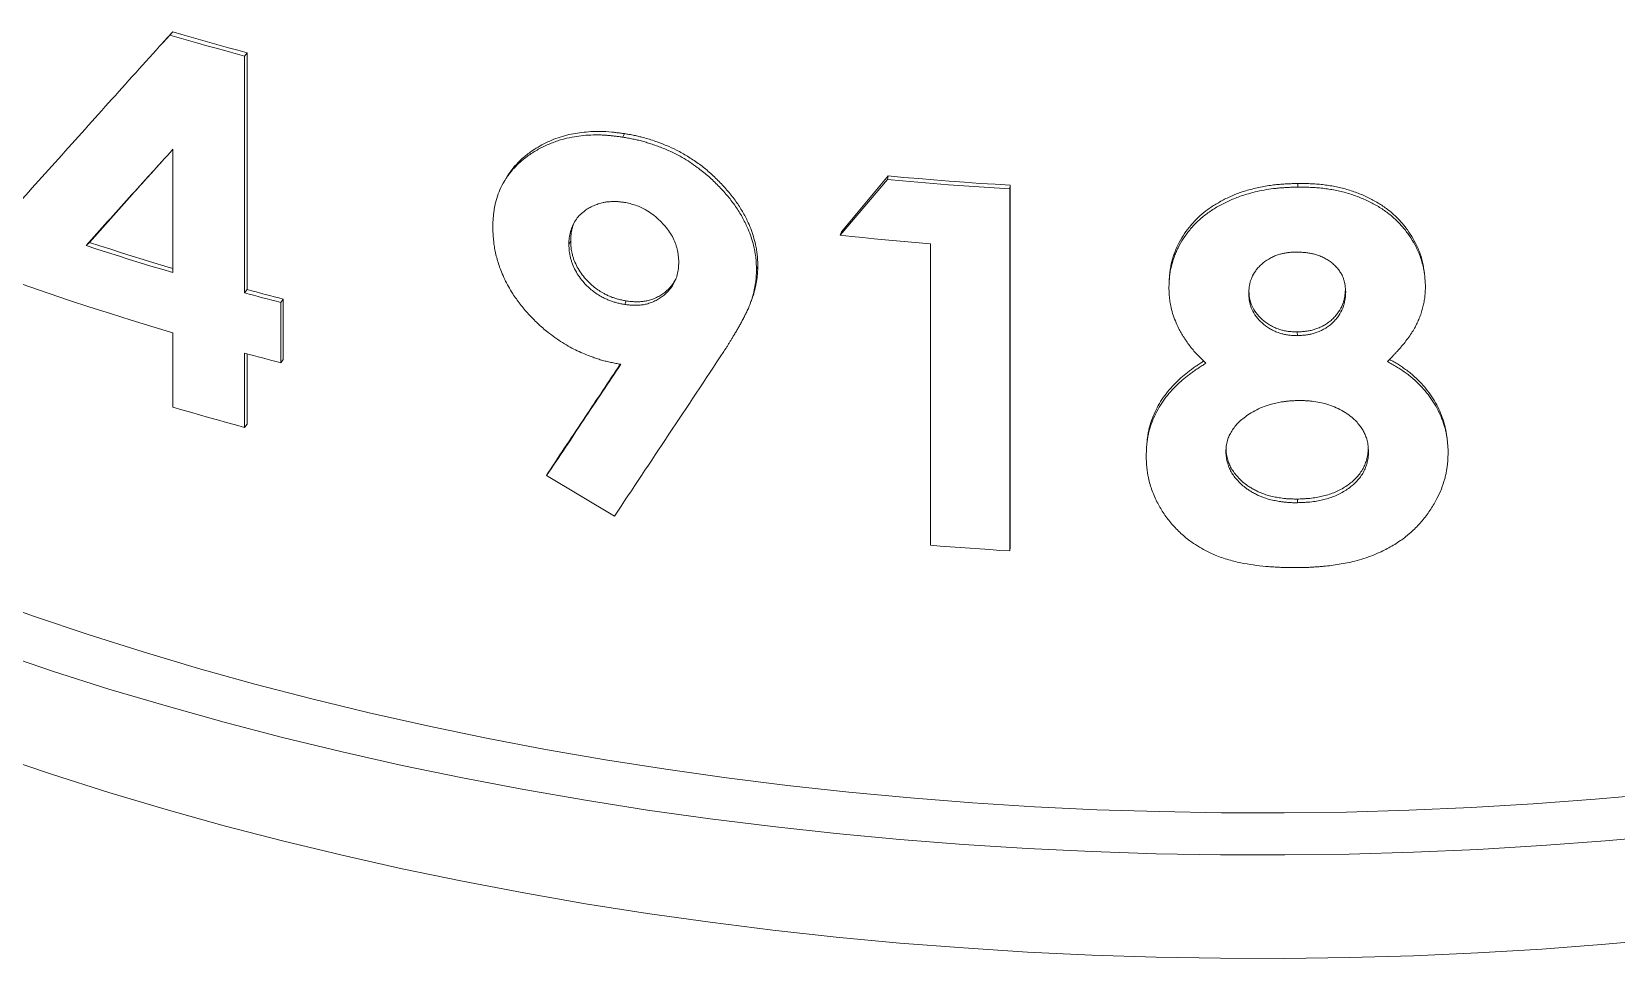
# Model space of a CAD drawing. Header units: millimetres. Extents: x 26816 to 90584, y 11074 to 56542.
# Drawn here: x 40935 to 41935, y 47407 to 47993 of the extents above; entities that cross this region are included whole.
import ezdxf

# ---------------------------------------------------------------- set-up
doc = ezdxf.new("R2010")
doc.units = ezdxf.units.MM
doc.layers.add('MAU_CAM', color=30, linetype='Continuous')
doc.layers.add('MAU_XANH_LUC', color=102, linetype='Continuous')

msp = doc.modelspace()

# ---------------------------------------------------------------- linework, layer by layer
at = {"layer": 'MAU_CAM', "linetype": 'Continuous', "lineweight": 0, "flags": 128}
for points in [[(40903.1, 47635.2), (40936.6, 47623.2), (40970.6, 47611.7), (41005.2, 47600.8), (41040.2, 47590.3), (41075.7, 47580.4), (41111.7, 47571.1), (41148, 47562.2), (41184.8, 47554), (41221.9, 47546.3), (41259.3, 47539.2), (41297.1, 47532.6), (41335.1, 47526.6), (41373.4, 47521.2), (41412, 47516.4), (41450.7, 47512.1), (41489.6, 47508.5), (41528.7, 47505.4), (41567.9, 47503), (41607.2, 47501.1), (41646.6, 47499.9), (41686, 47499.2), (41725.4, 47499.1), (41764.8, 47499.6), (41804.2, 47500.8), (41843.5, 47502.5), (41882.7, 47504.8), (41921.8, 47507.7), (41960.8, 47511.2)], [(40912.9, 47600.5), (40948, 47588.6), (40983.6, 47577.3), (41019.7, 47566.6), (41056.3, 47556.4), (41093.3, 47546.7), (41130.8, 47537.6), (41168.7, 47529.1), (41206.9, 47521.2), (41245.5, 47513.8), (41284.4, 47507.1), (41323.6, 47500.9), (41363.1, 47495.3), (41402.8, 47490.4), (41442.7, 47486), (41482.8, 47482.2), (41523.1, 47479.1), (41563.5, 47476.6), (41604, 47474.6), (41644.6, 47473.3), (41685.2, 47472.6), (41725.9, 47472.6), (41766.5, 47473.1), (41807.1, 47474.3), (41847.6, 47476), (41888, 47478.4), (41928.3, 47481.4), (41968.5, 47485)], [(40912.9, 47535.1), (40948, 47523.3), (40983.6, 47512), (41019.7, 47501.2), (41056.3, 47491), (41093.3, 47481.4), (41130.8, 47472.3), (41168.7, 47463.8), (41206.9, 47455.9), (41245.5, 47448.5), (41284.4, 47441.7), (41323.6, 47435.6), (41363.1, 47430), (41402.8, 47425), (41442.7, 47420.7), (41482.8, 47416.9), (41523.1, 47413.8), (41563.5, 47411.2), (41604, 47409.3), (41644.6, 47408), (41685.2, 47407.3), (41725.9, 47407.2), (41766.5, 47407.8), (41807.1, 47408.9), (41847.6, 47410.7), (41888, 47413.1), (41928.3, 47416.1), (41968.5, 47419.7)]]:
    msp.add_lwpolyline(points, dxfattribs=at)
at = {"layer": 'MAU_XANH_LUC', "linetype": 'Continuous', "lineweight": 0}
for p, q in [((41020.4, 47988.6), (41023.9, 47992.5)), ((41022.1, 47990.4), (41023.9, 47992.5)), ((41020.4, 47988.6), (41016.6, 47984.4)), ((41069.2, 47977.1), (41070.9, 47979.1)), ((41069.2, 47977.1), (41069.2, 47827.6)), ((41070.9, 47979.1), (41070.9, 47829.7)), ((41308.1, 47925.9), (41309.1, 47928.1)), ((41024, 47840.4), (41024, 47918.2)), ((41446, 47866.1), (41475.6, 47901.4)), ((41475, 47899.1), (41475.6, 47901.4)), ((41445.3, 47863.9), (41475, 47899.1)), ((41552.2, 47893.2), (41552.6, 47895.5)), ((41552.2, 47893.2), (41552.2, 47664.6)), ((41552.6, 47895.5), (41552.6, 47666.9)), ((41734.1, 47894.3), (41734, 47896.7)), ((40969.3, 47857.4), (40971.3, 47859.4)), ((41275.1, 47860.3), (41273.9, 47858.1)), ((41445.3, 47863.9), (41446, 47866.1)), ((41502.2, 47668.1), (41502.2, 47858.6)), ((41392.4, 47842.3), (41393.2, 47844.5)), ((41069.2, 47827.6), (41070.9, 47829.7)), ((41092.1, 47821.5), (41093.7, 47823.6)), ((41092.1, 47821.5), (41092.1, 47783.4)), ((41093.7, 47823.6), (41093.7, 47785.5)), ((41310.2, 47822.4), (41309.2, 47820.2)), ((41024, 47755.4), (41024, 47802.3)), ((41733.7, 47802.9), (41733.8, 47800.5)), ((41069.2, 47789.5), (41069.2, 47742.6)), ((41070.9, 47789), (41070.9, 47744.6)), ((41092.1, 47783.4), (41093.7, 47785.5)), ((41069.2, 47742.6), (41070.9, 47744.6)), ((41688.8, 47729.9), (41688.7, 47727.6)), ((41778.5, 47729.8), (41778.4, 47731.1)), ((41778.5, 47729.8), (41778.7, 47727.5)), ((41259.9, 47712.1), (41261.1, 47714.3)), ((41302.7, 47686.4), (41259.9, 47712.1)), ((41733.8, 47697.3), (41733.9, 47695)), ((41552.2, 47664.6), (41552.6, 47666.9))]:
    msp.add_line(p, q, dxfattribs=at)
at = {"layer": 'MAU_XANH_LUC', "linetype": 'Continuous', "lineweight": 0, "flags": 128}
for points in [[(41069.2, 47977.1), (41063.3, 47978.7), (41057.4, 47980.3), (41051.4, 47982), (41045.5, 47983.6), (41039.7, 47985.3), (41033.8, 47987), (41027.9, 47988.7), (41022.1, 47990.4)], [(41070.9, 47979.1), (41065, 47980.8), (41059.1, 47982.4), (41053.2, 47984), (41047.3, 47985.7), (41041.4, 47987.4), (41035.6, 47989.1), (41029.7, 47990.8), (41023.9, 47992.5)], [(41234.2, 47899.7), (41233.5, 47898.5), (41232.9, 47897.4)], [(41552.6, 47895.5), (41543, 47896.1), (41533.3, 47896.7), (41523.7, 47897.4), (41514.1, 47898.1), (41504.4, 47898.9), (41494.8, 47899.7), (41485.2, 47900.5), (41475.6, 47901.4)], [(41552.2, 47893.2), (41542.5, 47893.8), (41532.9, 47894.4), (41523.2, 47895.1), (41513.5, 47895.8), (41503.9, 47896.6), (41494.3, 47897.4), (41484.6, 47898.2), (41475, 47899.1)], [(41024, 47843), (41018.9, 47844.5), (41012.1, 47846.6), (41005.2, 47848.7), (40998.4, 47850.8), (40991.6, 47852.9), (40984.8, 47855.1), (40978, 47857.2), (40971.3, 47859.4)], [(41502.2, 47858.6), (41495.1, 47859.2), (41488, 47859.8), (41480.8, 47860.4), (41473.7, 47861.1), (41466.6, 47861.7), (41459.5, 47862.4), (41452.4, 47863.1), (41445.3, 47863.9)], [(41024, 47840.4), (41017.1, 47842.5), (41010.2, 47844.5), (41003.3, 47846.6), (40996.5, 47848.7), (40989.7, 47850.9), (40982.8, 47853), (40976.1, 47855.2), (40969.3, 47857.4)], [(41024, 47802.3), (41010.8, 47806.2), (40997.7, 47810.3), (40984.7, 47814.4), (40971.7, 47818.5), (40958.8, 47822.8), (40946, 47827.1), (40933.2, 47831.5), (40920.5, 47835.9)], [(41093.7, 47823.6), (41090.9, 47824.3), (41088, 47825.1), (41085.2, 47825.8), (41082.3, 47826.6), (41079.4, 47827.3), (41076.6, 47828.1), (41073.8, 47828.9), (41070.9, 47829.7)], [(41092.1, 47821.5), (41089.2, 47822.2), (41086.4, 47823), (41083.5, 47823.7), (41080.6, 47824.5), (41077.8, 47825.3), (41074.9, 47826), (41072.1, 47826.8), (41069.2, 47827.6)], [(41388.3, 47820.3), (41388.7, 47821.4), (41389.1, 47822.5)], [(41092.1, 47783.4), (41089.2, 47784.1), (41086.4, 47784.9), (41083.5, 47785.6), (41080.6, 47786.4), (41077.8, 47787.1), (41074.9, 47787.9), (41072.1, 47788.7), (41069.2, 47789.5)], [(41069.2, 47742.6), (41063.5, 47744.1), (41057.8, 47745.7), (41052.2, 47747.3), (41046.5, 47748.9), (41040.9, 47750.5), (41035.2, 47752.1), (41029.6, 47753.7), (41024, 47755.4)], [(41552.2, 47664.6), (41546, 47664.9), (41539.7, 47665.4), (41533.4, 47665.8), (41527.2, 47666.2), (41520.9, 47666.7), (41514.7, 47667.1), (41508.4, 47667.6), (41502.2, 47668.1)]]:
    msp.add_lwpolyline(points, dxfattribs=at)
at = {"layer": 'MAU_XANH_LUC', "linetype": 'Continuous', "lineweight": 0}
for points in [[(40920.5, 47877.5), (40931.6, 47889.8), (40953.8, 47914.5), (40987.6, 47952.2), (41010.6, 47977.7), (41022.1, 47990.4)], [(41024, 47918.2), (41014.8, 47908), (40996.4, 47887.6), (40978.3, 47867.5), (40969.3, 47857.4)], [(41371.7, 47790.4), (41360.2, 47773), (41337, 47738.1), (41314.1, 47703.6), (41302.7, 47686.4)], [(41259.9, 47712.1), (41267.7, 47723.7), (41283.2, 47747.1), (41298.9, 47770.7), (41306.8, 47782.4)]]:
    msp.add_open_spline(points, degree=3, dxfattribs=at)
for points, knots in [([(41234.3, 47899.6), (41235.1, 47901), (41237, 47904.2), (41240.7, 47908.8), (41245.5, 47913.3), (41250.5, 47917.2), (41255.7, 47920.4), (41260.6, 47922.9), (41265.8, 47925.1), (41271.2, 47926.8), (41276.6, 47928.1), (41282.2, 47928.9), (41287.8, 47929.4), (41294.1, 47929.6), (41298.9, 47929.3), (41302.3, 47929), (41303.6, 47928.8), (41305.1, 47928.6), (41306.9, 47928.4), (41308.3, 47928.2), (41309.1, 47928.1)], [0, 0, 0, 0, 0.063178, 0.145924, 0.228889, 0.31595, 0.385327, 0.453129, 0.51878, 0.586286, 0.65102, 0.710404, 0.773804, 0.835215, 0.914457, 0.927412, 0.941376, 0.956442, 0.973941, 1, 1, 1, 1]), ([(41226, 47869.2), (41226, 47870.1), (41226, 47871.9), (41226.2, 47874.4), (41226.4, 47876.9), (41226.7, 47879.4), (41227.1, 47881.9), (41227.9, 47885.5), (41229.3, 47890), (41231.7, 47895.6), (41235, 47901), (41239.1, 47906.3), (41244, 47910.9), (41249.4, 47915.1), (41255.3, 47918.7), (41261.8, 47921.8), (41268.7, 47924.3), (41275.4, 47925.9), (41281.8, 47926.8), (41287.7, 47927.3), (41292.5, 47927.3), (41296.1, 47927.2), (41298.4, 47927), (41300.8, 47926.8), (41303.2, 47926.5), (41305.6, 47926.2), (41307.3, 47926), (41308.1, 47925.9)], [0, 0, 0, 0, 0.023742, 0.047485, 0.069788, 0.092897, 0.116384, 0.139866, 0.195041, 0.249729, 0.312167, 0.374619, 0.437085, 0.499575, 0.562079, 0.624594, 0.687123, 0.749663, 0.796126, 0.843651, 0.889864, 0.908229, 0.926568, 0.944274, 0.962773, 0.981386, 1, 1, 1, 1]), ([(41308.1, 47925.9), (41309.1, 47925.7), (41311.2, 47925.3), (41314.3, 47924.7), (41317.4, 47924.1), (41320.4, 47923.3), (41323.5, 47922.4), (41327.9, 47921), (41333.6, 47918.9), (41340, 47916.1), (41345.5, 47913.1), (41350.4, 47910.1), (41355.8, 47906.3), (41361.6, 47901.7), (41367.6, 47896), (41373.2, 47890), (41378.2, 47883.7), (41382.5, 47877.2), (41385.8, 47870.9), (41388.2, 47865.2), (41390, 47860), (41391, 47855.8), (41391.5, 47852.6), (41391.9, 47850.5), (41392.1, 47848.5), (41392.2, 47846.4), (41392.3, 47844.4), (41392.4, 47843), (41392.4, 47842.3)], [0, 0, 0, 0, 0.023803, 0.04761, 0.069979, 0.093467, 0.116652, 0.140335, 0.195636, 0.250323, 0.291418, 0.333884, 0.375413, 0.437922, 0.50042, 0.562908, 0.62538, 0.687833, 0.750272, 0.79709, 0.842697, 0.89042, 0.908497, 0.92698, 0.944876, 0.963134, 0.981436, 1, 1, 1, 1]), ([(41309.1, 47928.1), (41310.1, 47927.9), (41311.6, 47927.7), (41313.6, 47927.3), (41315.2, 47927), (41316.7, 47926.7), (41318.1, 47926.3), (41319.4, 47926), (41323, 47925.1), (41328.5, 47923.4), (41335.5, 47920.7), (41342.3, 47917.6), (41349, 47913.8), (41355.7, 47909.4), (41362.1, 47904.3), (41368.2, 47898.6), (41373.8, 47892.5), (41378.9, 47886.2), (41383.2, 47879.7), (41386.4, 47873.7), (41388.8, 47868.2), (41390.5, 47863.1), (41391.7, 47858.6), (41392.5, 47854.6), (41392.8, 47852), (41393, 47850.3), (41393, 47849.2), (41393.1, 47847.9), (41393.2, 47846.4), (41393.2, 47845.2), (41393.2, 47844.5)], [0, 0, 0, 0, 0.02079, 0.034392, 0.046372, 0.057443, 0.067745, 0.078006, 0.088433, 0.149272, 0.203678, 0.254357, 0.312433, 0.372207, 0.432528, 0.495244, 0.559824, 0.623303, 0.684489, 0.745382, 0.790037, 0.83425, 0.881086, 0.911445, 0.939863, 0.949021, 0.958555, 0.969122, 0.981513, 1, 1, 1, 1]), ([(41018.5, 47912.1), (41011.8, 47904.6), (40995.9, 47886.9), (40980.3, 47869.5), (40971.3, 47859.4)], [0, 0, 0, 0, 0.423243, 1, 1, 1, 1]), ([(41652.7, 47830.8), (41652.8, 47831.9), (41652.8, 47834), (41653, 47837.3), (41653.4, 47840.5), (41654, 47843.6), (41654.9, 47846.8), (41655.9, 47849.9), (41657.1, 47853), (41658.9, 47857), (41661.7, 47861.8), (41665.7, 47867.3), (41670.4, 47872.4), (41675.8, 47877.1), (41681.9, 47881.2), (41688.5, 47884.8), (41695.5, 47887.8), (41702.2, 47890.1), (41708.5, 47891.6), (41714.3, 47892.8), (41719, 47893.4), (41722.4, 47893.8), (41724.7, 47893.9), (41727, 47894.1), (41729.4, 47894.2), (41731.7, 47894.3), (41733.3, 47894.3), (41734.1, 47894.3)], [0, 0, 0, 0, 0.031216, 0.062432, 0.093645, 0.12486, 0.15585, 0.187295, 0.218422, 0.249739, 0.312175, 0.374623, 0.437085, 0.499558, 0.562056, 0.624577, 0.687118, 0.749655, 0.795996, 0.843472, 0.889924, 0.908061, 0.926079, 0.944274, 0.962773, 0.981386, 1, 1, 1, 1]), ([(41653.1, 47837.9), (41653.1, 47838), (41653.1, 47838.6), (41653.2, 47839.6), (41653.3, 47840.8), (41653.5, 47841.9), (41653.9, 47844.6), (41654.8, 47848.8), (41656.7, 47854.2), (41659.2, 47859.6), (41662.4, 47865), (41666.4, 47870.2), (41670.9, 47875), (41675.9, 47879.4), (41681.6, 47883.2), (41687.8, 47886.7), (41694.3, 47889.7), (41701.5, 47892.2), (41709.4, 47894.2), (41716.2, 47895.4), (41721.6, 47896), (41724.5, 47896.2), (41726.7, 47896.4), (41728.1, 47896.4), (41729.7, 47896.5), (41731.7, 47896.6), (41733.1, 47896.6), (41734, 47896.7)], [0, 0, 0, 0, 0.005316, 0.018037, 0.030043, 0.041277, 0.052259, 0.113624, 0.16958, 0.226239, 0.28985, 0.352803, 0.415258, 0.475386, 0.536462, 0.599518, 0.661554, 0.723138, 0.793678, 0.865832, 0.896603, 0.928084, 0.939042, 0.950639, 0.963408, 0.97811, 1, 1, 1, 1]), ([(41734, 47896.7), (41735.3, 47896.6), (41738, 47896.6), (41741.9, 47896.5), (41745.8, 47896.3), (41749.7, 47895.9), (41753.6, 47895.4), (41757.5, 47894.7), (41761.3, 47893.9), (41766.2, 47892.6), (41772.3, 47890.5), (41779.1, 47887.5), (41785.6, 47883.9), (41791.5, 47879.8), (41796.7, 47875.2), (41801.3, 47870.1), (41805.2, 47864.6), (41808.6, 47858.7), (41811.5, 47852.2), (41812.9, 47846.9), (41813.5, 47843.3), (41813.7, 47842.1), (41813.8, 47841.5)], [0, 0, 0, 0, 0.0338031, 0.067606, 0.1013681, 0.1350673, 0.168601, 0.2025729, 0.2367424, 0.2700159, 0.3375242, 0.4049936, 0.4731127, 0.5399488, 0.6074065, 0.674891, 0.7420284, 0.8099229, 0.8855611, 0.9611561, 0.9808274, 1, 1, 1, 1]), ([(41734.1, 47894.3), (41735.4, 47894.3), (41738, 47894.3), (41742, 47894.2), (41745.9, 47894), (41749.8, 47893.6), (41753.7, 47893.1), (41757.6, 47892.4), (41761.4, 47891.6), (41766.4, 47890.3), (41772.4, 47888.2), (41779.3, 47885.2), (41785.8, 47881.6), (41791.7, 47877.5), (41796.9, 47872.9), (41801.5, 47867.8), (41805.5, 47862.3), (41808.9, 47856.4), (41811.7, 47849.9), (41813.2, 47844.6), (41813.8, 47841), (41814.1, 47839.2), (41814.2, 47837.3), (41814.4, 47835.4), (41814.5, 47833.5), (41814.6, 47832.2), (41814.6, 47831.6)], [0, 0, 0, 0, 0.031301, 0.062601, 0.093899, 0.125196, 0.156276, 0.187785, 0.21946, 0.250366, 0.312911, 0.375447, 0.437963, 0.500459, 0.562937, 0.625404, 0.687508, 0.750302, 0.820265, 0.890131, 0.908329, 0.926383, 0.94442, 0.96287, 0.981435, 1, 1, 1, 1]), ([(41309, 47884.7), (41308.2, 47884.8), (41306.6, 47885), (41304.2, 47885.2), (41301.8, 47885.2), (41299.5, 47885.1), (41297.2, 47884.9), (41294.6, 47884.3), (41291.7, 47883.5), (41288.8, 47882.3), (41286, 47880.8), (41283.2, 47878.8), (41280.5, 47876.4), (41278, 47873.3), (41276.5, 47870.4), (41275.5, 47867.9), (41274.9, 47866.1), (41274.5, 47864.2), (41274.2, 47862.2), (41274, 47860.2), (41274, 47858.8), (41273.9, 47858.1)], [0, 0, 0, 0, 0.042521, 0.083948, 0.125203, 0.166561, 0.208357, 0.250359, 0.313243, 0.375428, 0.437471, 0.500453, 0.584065, 0.665813, 0.75023, 0.792746, 0.834314, 0.875117, 0.915182, 0.957596, 1, 1, 1, 1]), ([(41343.3, 47846.9), (41343.3, 47847.6), (41343.2, 47849), (41343, 47851), (41342.8, 47853), (41342.4, 47855), (41341.8, 47857.1), (41340.9, 47859.8), (41339.4, 47863.1), (41336.9, 47866.9), (41334, 47870.6), (41330.7, 47874), (41327, 47877.1), (41323.2, 47879.6), (41319.6, 47881.5), (41316.7, 47882.7), (41314.3, 47883.4), (41312.6, 47883.9), (41310.8, 47884.3), (41309.6, 47884.6), (41309, 47884.7)], [0, 0, 0, 0, 0.04241, 0.084823, 0.124901, 0.166668, 0.208243, 0.249804, 0.332941, 0.415594, 0.499621, 0.583249, 0.666811, 0.749659, 0.812217, 0.874777, 0.906078, 0.937383, 0.968691, 1, 1, 1, 1]), ([(41277.2, 47871.6), (41277, 47871.1), (41276.6, 47870), (41276, 47868.3), (41275.6, 47866.4), (41275.4, 47864.4), (41275.2, 47862.4), (41275.1, 47861), (41275.1, 47860.3)], [0, 0, 0, 0, 0.142313, 0.31432, 0.483171, 0.648976, 0.824507, 1, 1, 1, 1]), ([(41306.8, 47782.4), (41305.7, 47782.6), (41303.6, 47783), (41300.6, 47783.6), (41297.5, 47784.3), (41294.5, 47785.1), (41291.5, 47786), (41288, 47787.3), (41283.9, 47788.9), (41279.3, 47790.9), (41274.6, 47793.3), (41269.9, 47796.1), (41265.2, 47799.2), (41259.9, 47803.2), (41254.2, 47808.2), (41248.4, 47814.1), (41243.1, 47820.4), (41239, 47826.2), (41235.7, 47831.5), (41233.4, 47836.1), (41230.9, 47841.9), (41228.5, 47848.8), (41227.2, 47854.8), (41226.6, 47858.9), (41226.4, 47860.9), (41226.2, 47863), (41226.1, 47865.1), (41226, 47867.1), (41226, 47868.5), (41226, 47869.2)], [0, 0, 0, 0, 0.023804, 0.047611, 0.070055, 0.093336, 0.116774, 0.139851, 0.176634, 0.213774, 0.250345, 0.291364, 0.333856, 0.375437, 0.437949, 0.500448, 0.562927, 0.625395, 0.667171, 0.707809, 0.750304, 0.820313, 0.889916, 0.908151, 0.926579, 0.944423, 0.962873, 0.981436, 1, 1, 1, 1]), ([(41275.1, 47860.3), (41275.1, 47859.6), (41275.2, 47858.2), (41275.4, 47856.2), (41275.6, 47854.1), (41276.1, 47852.1), (41276.6, 47850), (41277.6, 47847.2), (41279.2, 47843.8), (41281.6, 47839.9), (41284.3, 47836.4), (41287.2, 47833.6), (41289.9, 47831.1), (41293, 47828.9), (41295.8, 47827.2), (41298.4, 47825.9), (41300.7, 47824.9), (41303, 47824.1), (41305.4, 47823.5), (41307.8, 47822.9), (41309.4, 47822.6), (41310.2, 47822.4)], [0, 0, 0, 0, 0.042457, 0.084924, 0.125037, 0.166279, 0.207892, 0.250059, 0.333502, 0.416915, 0.499978, 0.562521, 0.62497, 0.688195, 0.749954, 0.791637, 0.833375, 0.874967, 0.91508, 0.957544, 1, 1, 1, 1]), ([(41273.9, 47858.1), (41274, 47857.4), (41274.1, 47856), (41274.2, 47854), (41274.5, 47851.9), (41274.9, 47849.9), (41275.5, 47847.8), (41276.5, 47845), (41278, 47841.6), (41280.5, 47837.6), (41283.2, 47834.2), (41286, 47831.3), (41288.8, 47828.9), (41291.8, 47826.7), (41294.7, 47825), (41297.3, 47823.7), (41299.6, 47822.7), (41301.9, 47821.9), (41304.3, 47821.2), (41306.7, 47820.7), (41308.3, 47820.3), (41309.2, 47820.2)], [0, 0, 0, 0, 0.0424042, 0.0848182, 0.1248815, 0.1660749, 0.2076421, 0.249767, 0.3331386, 0.4165041, 0.4995458, 0.5620935, 0.6245623, 0.6878259, 0.7496368, 0.7913633, 0.8331503, 0.8747953, 0.9149628, 0.9574849, 1, 1, 1, 1]), ([(41732.8, 47853.3), (41732, 47853.3), (41730.4, 47853.2), (41727.9, 47853), (41725.5, 47852.6), (41723.2, 47852.1), (41720.7, 47851.3), (41718.2, 47850.3), (41714.8, 47848.5), (41711.7, 47846.2), (41709.1, 47843.6), (41706.9, 47840.9), (41705.3, 47838), (41704.2, 47835.1), (41703.7, 47833.2), (41703.4, 47831.2), (41703.2, 47829.3), (41703.1, 47827.9), (41703.1, 47827.2)], [0, 0, 0, 0, 0.050943, 0.101876, 0.150084, 0.200264, 0.250422, 0.312388, 0.374241, 0.500408, 0.563022, 0.625399, 0.750174, 0.800177, 0.850074, 0.898388, 0.949196, 1, 1, 1, 1]), ([(41764.3, 47828.1), (41764.2, 47828.8), (41764.1, 47830.2), (41763.9, 47832.2), (41763.6, 47834.2), (41763, 47836.2), (41762.2, 47838.3), (41761.1, 47840.4), (41759.5, 47842.6), (41757.7, 47844.6), (41755.6, 47846.5), (41753.3, 47848.2), (41750.8, 47849.6), (41748, 47850.9), (41745.3, 47851.8), (41742.8, 47852.4), (41740.4, 47852.8), (41737.9, 47853.1), (41735.4, 47853.2), (41733.7, 47853.3), (41732.8, 47853.3)], [0, 0, 0, 0, 0.050784, 0.101564, 0.150717, 0.20101, 0.249726, 0.310825, 0.374608, 0.438055, 0.499558, 0.56178, 0.624573, 0.687267, 0.749654, 0.799278, 0.849426, 0.898166, 0.949083, 1, 1, 1, 1]), ([(41309.2, 47820.2), (41310.1, 47820.1), (41312, 47819.9), (41314.9, 47819.7), (41317.6, 47819.7), (41320.3, 47819.9), (41323.2, 47820.5), (41326.1, 47821.4), (41329, 47822.7), (41331.7, 47824.3), (41334.4, 47826.3), (41337, 47828.8), (41339.4, 47831.9), (41340.9, 47834.8), (41341.9, 47837.2), (41342.4, 47839.1), (41342.8, 47841), (41343.1, 47842.9), (41343.2, 47844.9), (41343.3, 47846.2), (41343.3, 47846.9)], [0, 0, 0, 0, 0.05093, 0.101838, 0.150173, 0.200299, 0.250343, 0.311586, 0.375414, 0.437774, 0.500433, 0.583741, 0.666705, 0.750223, 0.792474, 0.834044, 0.875113, 0.915183, 0.957595, 1, 1, 1, 1]), ([(41392.4, 47842.3), (41392.4, 47841.4), (41392.3, 47839.6), (41392.2, 47836.9), (41391.9, 47834.3), (41391.4, 47831.7), (41390.9, 47829.1), (41390.3, 47826.3), (41389.4, 47823.5), (41388.4, 47820.6), (41387.3, 47817.7), (41386, 47815.1), (41384.7, 47812.5), (41383.5, 47810.2), (41382.2, 47807.8), (41381, 47805.6), (41379.7, 47803.3), (41378.4, 47801.2), (41377.2, 47799.2), (41376.1, 47797.4), (41375.1, 47795.7), (41374, 47793.9), (41372.9, 47792.2), (41372.1, 47791), (41371.7, 47790.4)], [0, 0, 0, 0, 0.047521, 0.093333, 0.139233, 0.186561, 0.23338, 0.280428, 0.335499, 0.389845, 0.444934, 0.499905, 0.544221, 0.596156, 0.640109, 0.686609, 0.732487, 0.779647, 0.817795, 0.854027, 0.89025, 0.926172, 0.962823, 1, 1, 1, 1]), ([(41393.2, 47844.5), (41393.2, 47843.9), (41393.2, 47842.9), (41393.1, 47841.4), (41393.1, 47840.4), (41393, 47839.4), (41392.9, 47838.4), (41392.8, 47837.4), (41392.6, 47835.8), (41392.2, 47833.6), (41391.5, 47829.9), (41390.5, 47826.2), (41389.5, 47823.5), (41389.1, 47822.5)], [0, 0, 0, 0, 0.0836183, 0.1379147, 0.1844304, 0.2274532, 0.2697178, 0.3118884, 0.3558791, 0.4852497, 0.6190282, 0.8519941, 1, 1, 1, 1]), ([(41814, 47839.2), (41814, 47839.6), (41813.9, 47840.3), (41813.8, 47841.1), (41813.8, 47841.5)], [0, 0, 0, 0, 0.499912, 1, 1, 1, 1]), ([(41310.2, 47822.4), (41311.2, 47822.3), (41313.1, 47822.1), (41315.9, 47821.9), (41318.7, 47821.9), (41321.4, 47822.2), (41324.2, 47822.7), (41327.1, 47823.6), (41330, 47824.9), (41332.7, 47826.5), (41335.4, 47828.5), (41338, 47831), (41340.2, 47833.9), (41341.3, 47836), (41341.7, 47836.9)], [0, 0, 0, 0, 0.06958, 0.139131, 0.205173, 0.27367, 0.342065, 0.425785, 0.513063, 0.598354, 0.684078, 0.798085, 0.911655, 1, 1, 1, 1]), ([(41676, 47783.1), (41675.2, 47783.9), (41673.4, 47785.6), (41670.9, 47788.1), (41668.5, 47790.8), (41666.2, 47793.5), (41664.2, 47796.3), (41662.2, 47799.3), (41660.4, 47802.2), (41658.5, 47805.7), (41656.7, 47809.8), (41655, 47814.5), (41654, 47818.4), (41653.5, 47821.2), (41653.2, 47823.1), (41653, 47825), (41652.9, 47826.9), (41652.8, 47828.9), (41652.7, 47830.2), (41652.7, 47830.8)], [0, 0, 0, 0, 0.062548, 0.12509, 0.187073, 0.250146, 0.31184, 0.375178, 0.440051, 0.500183, 0.59295, 0.688343, 0.779887, 0.816454, 0.853216, 0.888769, 0.925693, 0.962846, 1, 1, 1, 1]), ([(41653.1, 47837.9), (41653.1, 47837.5), (41653, 47836.7), (41653, 47835.9), (41652.9, 47835.5)], [0, 0, 0, 0, 0.499999, 1, 1, 1, 1]), ([(41733.7, 47802.9), (41734.6, 47802.9), (41736.3, 47803), (41738.8, 47803.2), (41741.3, 47803.6), (41743.7, 47804.1), (41746.3, 47805), (41748.9, 47806.1), (41751.5, 47807.5), (41754, 47809.2), (41756.1, 47811.1), (41758.1, 47813.2), (41760.4, 47816.2), (41762, 47819.2), (41763, 47822.2), (41763.5, 47824.2), (41763.8, 47826.2), (41764, 47828.3), (41764.1, 47829.7), (41764.1, 47830.4)], [0, 0, 0, 0, 0.050865, 0.101716, 0.149765, 0.199903, 0.250059, 0.313338, 0.375052, 0.436258, 0.500057, 0.562918, 0.625067, 0.749915, 0.79928, 0.849463, 0.89828, 0.949142, 1, 1, 1, 1]), ([(41814.6, 47831.6), (41814.6, 47830.5), (41814.5, 47828.4), (41814.3, 47825.1), (41813.8, 47821.9), (41813.1, 47818.7), (41812.2, 47815.5), (41811.1, 47812.3), (41809.8, 47809.2), (41807.7, 47804.9), (41804.2, 47799.5), (41800.5, 47794.8), (41797.8, 47791.7), (41796.5, 47790.2), (41795, 47788.7), (41793.6, 47787.1), (41792.1, 47785.6), (41791.1, 47784.6), (41790.6, 47784.1)], [0, 0, 0, 0, 0.062479, 0.124955, 0.187078, 0.249906, 0.312388, 0.374873, 0.437363, 0.499858, 0.639038, 0.780168, 0.816415, 0.852784, 0.888644, 0.92561, 0.962804, 1, 1, 1, 1]), ([(41703.1, 47827.2), (41703.1, 47826.5), (41703.2, 47825.2), (41703.4, 47823.1), (41703.8, 47821.1), (41704.3, 47819.1), (41705.4, 47816.2), (41707.6, 47812.5), (41711.4, 47808.4), (41715.3, 47805.5), (41718.8, 47803.6), (41721.4, 47802.5), (41723.9, 47801.7), (41726.3, 47801.2), (41728.7, 47800.8), (41731.3, 47800.6), (41733, 47800.6), (41733.8, 47800.5)], [0, 0, 0, 0, 0.0508116, 0.1016251, 0.1499875, 0.199914, 0.2498555, 0.3746455, 0.499499, 0.6244304, 0.688692, 0.7495561, 0.7995581, 0.8496744, 0.8981299, 0.9490566, 1, 1, 1, 1]), ([(41703.2, 47828.7), (41703.2, 47828.3), (41703.3, 47827.2), (41703.4, 47825.4), (41703.8, 47823.4), (41704.3, 47821.4), (41705.4, 47818.5), (41707.6, 47814.8), (41711.4, 47810.7), (41715.3, 47807.8), (41718.8, 47805.9), (41721.4, 47804.8), (41723.9, 47804), (41726.2, 47803.5), (41728.7, 47803.1), (41731.2, 47803), (41732.9, 47802.9), (41733.7, 47802.9)], [0, 0, 0, 0, 0.029785, 0.081792, 0.131289, 0.182383, 0.233487, 0.361149, 0.488816, 0.616497, 0.682149, 0.744314, 0.795374, 0.846542, 0.89601, 0.947997, 1, 1, 1, 1]), ([(41733.8, 47800.5), (41734.7, 47800.6), (41736.4, 47800.7), (41738.9, 47800.9), (41741.4, 47801.2), (41743.8, 47801.8), (41746.4, 47802.7), (41749, 47803.8), (41751.7, 47805.2), (41754.1, 47806.9), (41756.3, 47808.8), (41758.2, 47810.9), (41760.5, 47813.9), (41762.1, 47816.9), (41763.2, 47819.9), (41763.6, 47821.9), (41764, 47823.9), (41764.2, 47826), (41764.2, 47827.4), (41764.3, 47828.1)], [0, 0, 0, 0, 0.050936, 0.101859, 0.149972, 0.200172, 0.250381, 0.313717, 0.375469, 0.436694, 0.500496, 0.563342, 0.625462, 0.750208, 0.799521, 0.849647, 0.898406, 0.949204, 1, 1, 1, 1]), ([(41261.1, 47714.3), (41268.8, 47725.9), (41283.9, 47748.6), (41299.1, 47771.4), (41306.4, 47782.5)], [0, 0, 0, 0, 0.515756, 1, 1, 1, 1]), ([(41638.3, 47724.8), (41638.4, 47725.7), (41638.5, 47727.7), (41638.6, 47730.6), (41638.9, 47733.4), (41639.3, 47736.2), (41639.9, 47739.1), (41640.9, 47742.8), (41642.5, 47747.4), (41645, 47752.7), (41648.1, 47757.9), (41651.7, 47762.8), (41655.7, 47767.4), (41659.4, 47770.9), (41662.4, 47773.5), (41664.5, 47775.2), (41666.7, 47776.9), (41669, 47778.5), (41671.3, 47780), (41673.7, 47781.6), (41675.2, 47782.6), (41676, 47783.1)], [0, 0, 0, 0, 0.042415, 0.083751, 0.124933, 0.166589, 0.208207, 0.249868, 0.332775, 0.416663, 0.499749, 0.582974, 0.665595, 0.749773, 0.785575, 0.821333, 0.857063, 0.892376, 0.928064, 0.963818, 1, 1, 1, 1]), ([(41638.9, 47733.2), (41638.9, 47734), (41639.1, 47735.8), (41639.5, 47738.6), (41640.1, 47741.4), (41641.1, 47745.1), (41642.7, 47749.7), (41645.2, 47755), (41648.2, 47760.2), (41651.8, 47765.1), (41655.9, 47769.7), (41659.6, 47773.2), (41662.6, 47775.8), (41664.7, 47777.5), (41666.8, 47779.2), (41669.1, 47780.8), (41671.4, 47782.3), (41673.2, 47783.5), (41674.3, 47784.2), (41674.6, 47784.4)], [0, 0, 0, 0, 0.041049, 0.087942, 0.134792, 0.181693, 0.275009, 0.369421, 0.462918, 0.556547, 0.649481, 0.744151, 0.784742, 0.824987, 0.864929, 0.903287, 0.944114, 0.984779, 1, 1, 1, 1]), ([(41790.6, 47784.1), (41791.5, 47783.5), (41793.5, 47782.5), (41796.4, 47780.8), (41799.1, 47779.1), (41801.8, 47777.3), (41804.3, 47775.4), (41807.6, 47772.7), (41811.4, 47769.1), (41815.5, 47764.5), (41819, 47759.6), (41822.1, 47754.5), (41824.6, 47749.2), (41826.2, 47744.7), (41827.2, 47741.2), (41827.8, 47738.7), (41828.2, 47736.3), (41828.5, 47733.9), (41828.7, 47731.5), (41828.9, 47729), (41828.9, 47727.3), (41828.9, 47726.5)], [0, 0, 0, 0, 0.042489, 0.083895, 0.125142, 0.166202, 0.207871, 0.250238, 0.333677, 0.416347, 0.500248, 0.583915, 0.666346, 0.750132, 0.787159, 0.823095, 0.857992, 0.892541, 0.92818, 0.963877, 1, 1, 1, 1]), ([(41792, 47785.5), (41792.4, 47785.2), (41793.8, 47784.5), (41796.2, 47783.1), (41798.9, 47781.4), (41801.5, 47779.6), (41804.1, 47777.7), (41807.4, 47775), (41811.2, 47771.4), (41815.2, 47766.8), (41818.7, 47761.9), (41821.8, 47756.8), (41824.3, 47751.5), (41825.9, 47747), (41826.9, 47743.5), (41827.4, 47741), (41827.8, 47739.1), (41828, 47738), (41828, 47737.7)], [0, 0, 0, 0, 0.02266, 0.072697, 0.119979, 0.168339, 0.217417, 0.267321, 0.365631, 0.463053, 0.561941, 0.660579, 0.757771, 0.856571, 0.90024, 0.942622, 0.983778, 1, 1, 1, 1]), ([(41734.5, 47759.5), (41733.8, 47759.5), (41732.7, 47759.5), (41731.1, 47759.4), (41729.9, 47759.3), (41728.7, 47759.3), (41727.6, 47759.1), (41726.4, 47759), (41725.1, 47758.8), (41723, 47758.5), (41720.2, 47758), (41716.1, 47757), (41711.6, 47755.4), (41706.9, 47753.2), (41702.8, 47750.7), (41699.4, 47748.1), (41696.6, 47745.7), (41694.3, 47743), (41692.3, 47740.3), (41690.7, 47737.4), (41689.9, 47735.2), (41689.5, 47733.6), (41689.3, 47732.7), (41689.1, 47731.9), (41688.9, 47731), (41688.8, 47730.1), (41688.8, 47728.9), (41688.7, 47728.1), (41688.7, 47727.6)], [0, 0, 0, 0, 0.030626, 0.050658, 0.06857, 0.085512, 0.103048, 0.121283, 0.140228, 0.159409, 0.217155, 0.270552, 0.351365, 0.434221, 0.516855, 0.580133, 0.642744, 0.699537, 0.759477, 0.816391, 0.87212, 0.888853, 0.905235, 0.92128, 0.937035, 0.953508, 0.971913, 1, 1, 1, 1]), ([(41778.7, 47727.5), (41778.6, 47728), (41778.6, 47728.9), (41778.5, 47730.1), (41778.4, 47731.1), (41778.3, 47732), (41778.2, 47732.8), (41778, 47733.7), (41777.8, 47734.5), (41777.4, 47735.9), (41776.6, 47738), (41775.3, 47740.6), (41773.6, 47743.2), (41771.5, 47745.8), (41769, 47748.3), (41765.8, 47750.8), (41761.9, 47753.3), (41757.3, 47755.6), (41752.6, 47757.3), (41747.8, 47758.4), (41744.3, 47758.9), (41742, 47759.2), (41740.9, 47759.3), (41739.8, 47759.4), (41738.7, 47759.4), (41737.6, 47759.5), (41736.2, 47759.5), (41735.1, 47759.5), (41734.5, 47759.5)], [0, 0, 0, 0, 0.029772, 0.04947, 0.066957, 0.083295, 0.099267, 0.114898, 0.1302, 0.145797, 0.198089, 0.24845, 0.303691, 0.36221, 0.421512, 0.480555, 0.56518, 0.647458, 0.727796, 0.795789, 0.870662, 0.887697, 0.904129, 0.919966, 0.935733, 0.952349, 0.971234, 1, 1, 1, 1]), ([(41638.9, 47733.2), (41638.8, 47732.8), (41638.8, 47732), (41638.7, 47731.3), (41638.7, 47730.9)], [0, 0, 0, 0, 0.499976, 1, 1, 1, 1]), ([(41733.8, 47697.3), (41734.4, 47697.3), (41735.4, 47697.4), (41736.7, 47697.4), (41737.8, 47697.5), (41738.7, 47697.5), (41739.6, 47697.6), (41741.7, 47697.7), (41744.7, 47698.1), (41748.6, 47698.8), (41752.2, 47699.7), (41755.9, 47700.9), (41759.4, 47702.5), (41762.8, 47704.2), (41766, 47706.3), (41768.8, 47708.6), (41771.4, 47711.1), (41773.5, 47713.7), (41775.3, 47716.6), (41776.7, 47719.5), (41777.4, 47721.9), (41777.8, 47723.5), (41778, 47724.4), (41778.2, 47725.3), (41778.3, 47726.2), (41778.4, 47727.2), (41778.4, 47728.4), (41778.5, 47729.2), (41778.5, 47729.8)], [0, 0, 0, 0, 0.027674, 0.044904, 0.060038, 0.074247, 0.087838, 0.101427, 0.167409, 0.224318, 0.279592, 0.339252, 0.39903, 0.46023, 0.518732, 0.579082, 0.636485, 0.694464, 0.752229, 0.809661, 0.867435, 0.884711, 0.901671, 0.918327, 0.93464, 0.951677, 0.970821, 1, 1, 1, 1]), ([(41828.3, 47735.3), (41828.3, 47735.8), (41828.2, 47736.6), (41828.1, 47737.3), (41828, 47737.7)], [0, 0, 0, 0, 0.500077, 1, 1, 1, 1]), ([(41734.4, 47654), (41733.2, 47654), (41730.9, 47654), (41727.5, 47654), (41724.1, 47654.1), (41720.7, 47654.3), (41717.3, 47654.5), (41712.4, 47654.9), (41706, 47655.6), (41697.7, 47657), (41689.3, 47659.2), (41681.8, 47661.8), (41675.7, 47664.8), (41670.7, 47667.7), (41665.1, 47671.4), (41659.4, 47676.3), (41653.8, 47682.2), (41648.9, 47688.7), (41644.9, 47695.8), (41641.6, 47703.5), (41639.9, 47709.6), (41639.2, 47713.9), (41638.9, 47716), (41638.7, 47718.2), (41638.5, 47720.3), (41638.4, 47722.6), (41638.4, 47724), (41638.3, 47724.8)], [0, 0, 0, 0, 0.0238021, 0.0475395, 0.0702654, 0.0934902, 0.1168588, 0.1400818, 0.1954897, 0.2503594, 0.3129198, 0.3754513, 0.4168085, 0.4589087, 0.500504, 0.5629794, 0.6254456, 0.6878907, 0.7503244, 0.8202875, 0.8901548, 0.9084137, 0.926622, 0.9444232, 0.9628726, 0.9814366, 1, 1, 1, 1]), ([(41688.7, 47727.6), (41688.7, 47727.1), (41688.7, 47726.2), (41688.8, 47725.1), (41688.9, 47724.2), (41689, 47723.4), (41689.1, 47722.5), (41689.3, 47721.6), (41689.8, 47719.8), (41690.5, 47717.4), (41692, 47714.4), (41693.8, 47711.6), (41696.1, 47708.9), (41698.7, 47706.3), (41701.3, 47704.2), (41703.8, 47702.5), (41706.1, 47701.2), (41708.4, 47699.9), (41710.8, 47698.9), (41713.3, 47697.9), (41715.8, 47697.2), (41718, 47696.7), (41719.7, 47696.3), (41721.5, 47695.9), (41723.3, 47695.7), (41725, 47695.4), (41726.4, 47695.3), (41727.5, 47695.2), (41728.5, 47695.1), (41729.6, 47695.1), (41730.7, 47695), (41732.1, 47695), (41733.2, 47695), (41733.9, 47695)], [0, 0, 0, 0, 0.027257, 0.045154, 0.061165, 0.076331, 0.092318, 0.109233, 0.12709, 0.18788, 0.244423, 0.302679, 0.361637, 0.422372, 0.483028, 0.523898, 0.565908, 0.609061, 0.648272, 0.68594, 0.733234, 0.762605, 0.788367, 0.81406, 0.842267, 0.873504, 0.890215, 0.906063, 0.921054, 0.936189, 0.95237, 0.970617, 1, 1, 1, 1]), ([(41688.8, 47729.1), (41688.8, 47728.9), (41688.8, 47728.3), (41688.8, 47727.4), (41688.9, 47726.5), (41689, 47725.7), (41689.2, 47724.8), (41689.4, 47723.9), (41689.8, 47722.2), (41690.6, 47719.7), (41692, 47716.7), (41693.9, 47713.9), (41696.1, 47711.2), (41698.7, 47708.6), (41701.3, 47706.5), (41703.8, 47704.8), (41706.1, 47703.5), (41708.4, 47702.2), (41710.8, 47701.2), (41713.3, 47700.2), (41715.8, 47699.5), (41717.9, 47699), (41719.7, 47698.6), (41721.4, 47698.2), (41723.3, 47698), (41725, 47697.8), (41726.4, 47697.6), (41727.5, 47697.5), (41728.5, 47697.4), (41729.5, 47697.4), (41730.6, 47697.4), (41732.1, 47697.3), (41733.1, 47697.3), (41733.8, 47697.3)], [0, 0, 0, 0, 0.013772, 0.031943, 0.048201, 0.063599, 0.079831, 0.097005, 0.115135, 0.176848, 0.234241, 0.293357, 0.353172, 0.414773, 0.476278, 0.517711, 0.560293, 0.604026, 0.643759, 0.681921, 0.72983, 0.75958, 0.785674, 0.811696, 0.840263, 0.871898, 0.888822, 0.904872, 0.920053, 0.93538, 0.951767, 0.970244, 1, 1, 1, 1]), ([(41733.9, 47695), (41734.5, 47695), (41735.5, 47695.1), (41736.8, 47695.1), (41737.8, 47695.1), (41738.8, 47695.2), (41739.7, 47695.3), (41741.8, 47695.4), (41744.8, 47695.8), (41748.7, 47696.5), (41752.4, 47697.4), (41756, 47698.6), (41759.6, 47700.1), (41763, 47701.9), (41766.1, 47704), (41769, 47706.3), (41771.5, 47708.8), (41773.7, 47711.4), (41775.5, 47714.2), (41776.9, 47717.2), (41777.6, 47719.5), (41778, 47721.2), (41778.2, 47722.1), (41778.4, 47723), (41778.5, 47723.9), (41778.6, 47724.9), (41778.6, 47726), (41778.6, 47726.9), (41778.7, 47727.5)], [0, 0, 0, 0, 0.027707, 0.044957, 0.06011, 0.074335, 0.087942, 0.101548, 0.167605, 0.224576, 0.279905, 0.339616, 0.399433, 0.460661, 0.519174, 0.579519, 0.636902, 0.694844, 0.752557, 0.809926, 0.867625, 0.884878, 0.901813, 0.918446, 0.934735, 0.951748, 0.970864, 1, 1, 1, 1]), ([(41828.9, 47726.5), (41828.9, 47725.5), (41828.8, 47723.7), (41828.7, 47720.9), (41828.4, 47718.2), (41828, 47715.5), (41827.5, 47712.8), (41826.5, 47708.8), (41824.8, 47703.7), (41821.9, 47697.3), (41818.1, 47690.8), (41813.3, 47684.3), (41807.8, 47678.3), (41801.5, 47672.8), (41794.4, 47668), (41787.6, 47664.4), (41781.4, 47661.7), (41775.8, 47659.7), (41768.8, 47657.7), (41760.2, 47656), (41752.7, 47655), (41747.6, 47654.6), (41744.9, 47654.4), (41742.3, 47654.2), (41739.7, 47654.1), (41737, 47654), (41735.3, 47654), (41734.4, 47654)], [0, 0, 0, 0, 0.02374, 0.047486, 0.070065, 0.093228, 0.116431, 0.139708, 0.194786, 0.249717, 0.312153, 0.374603, 0.437067, 0.499543, 0.561962, 0.624553, 0.666275, 0.70756, 0.749675, 0.819761, 0.889379, 0.908312, 0.92699, 0.944917, 0.963037, 0.981387, 1, 1, 1, 1])]:
    msp.add_open_spline(points, degree=3, knots=knots, dxfattribs=at)

doc.saveas('drawing.dxf')
